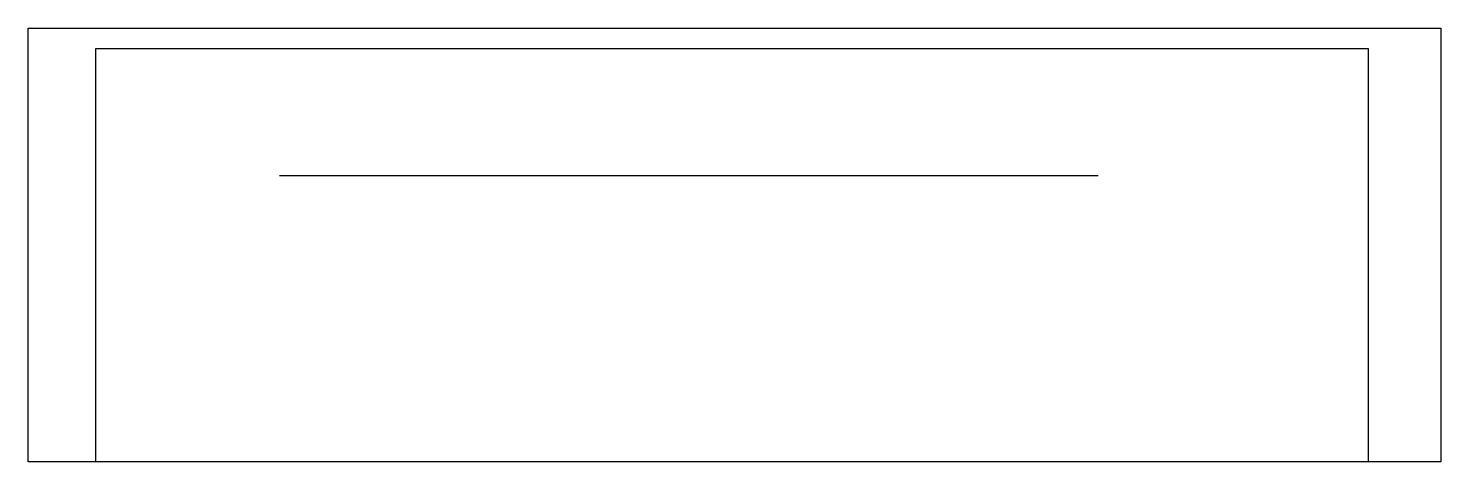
# Model space of a CAD drawing. Extents: x -2105 to -1892, y 102 to 167.
import ezdxf

# ---------------------------------------------------------------- set-up
doc = ezdxf.new("R2010")
doc.units = 0
for name, color, linetype in [('1', 1, 'Continuous'), ('14', 3, 'Continuous'), ('7', 7, 'Continuous')]:
    doc.layers.add(name, color=color, linetype=linetype)

msp = doc.modelspace()

# ---------------------------------------------------------------- linework, layer by layer
at = {"layer": '1'}
msp.add_lwpolyline([(-2105.193787, 101.99316), (-2105.193787, 167.372704), (-2089.361752, 167.372704), (-2074.090767, 167.372704), (-2058.82074, 167.372704), (-2043.549765, 167.372704), (-2028.210187, 167.372704), (-2012.939189, 167.372704), (-1997.734965, 167.372704), (-1982.463955, 167.372704), (-1967.382064, 167.372704), (-1952.11107, 167.372704), (-1936.840083, 167.372704), (-1921.745652, 167.372704), (-1906.47469, 167.372704), (-1892.342072, 167.372704), (-1892.342072, 151.436914), (-1892.342072, 136.242072), (-1892.342072, 121.112633), (-1892.342072, 106.015203), (-1892.342072, 101.99316), (-1908.499852, 101.99316), (-1924.207148, 101.99316), (-1939.914449, 101.99316), (-1955.621758, 101.99316), (-1971.329064, 101.99316), (-1987.03637, 101.99316), (-2002.713075, 101.99316), (-2018.420369, 101.99316), (-2034.127661, 101.99316), (-2049.834944, 101.99316), (-2065.542242, 101.99316), (-2081.249549, 101.99316), (-2096.771435, 101.99316)], close=True, dxfattribs=at)
at = {"layer": '14'}
msp.add_lwpolyline([(-2095.033722, 101.99316), (-2095.033722, 164.324703), (-2077.729277, 164.324703), (-2062.311141, 164.324703), (-2045.582961, 164.324703), (-2029.082682, 164.324703), (-2013.823274, 164.324703), (-1998.171185, 164.324703), (-1983.167142, 164.324703), (-1967.818321, 164.324703), (-1951.20307, 164.324703), (-1936.143966, 164.324703), (-1920.411493, 164.324703), (-1905.641253, 164.324703), (-1903.264008, 164.324703), (-1903.264008, 148.429637), (-1903.264008, 133.089057), (-1903.264008, 117.746854), (-1903.264008, 101.99316), (-1919.733102, 101.99316), (-1935.799058, 101.99316), (-1951.214212, 101.99316), (-1968.156734, 101.99316), (-1983.689883, 101.99316), (-2000.841079, 101.99316), (-2016.329621, 101.99316), (-2031.284278, 101.99316), (-2047.322079, 101.99316), (-2063.466078, 101.99316), (-2078.269875, 101.99316), (-2092.89088, 101.99316)], close=True, dxfattribs=at)
at = {"layer": '7'}
msp.add_line((-2067.327118, 145.143194), (-1943.989105, 145.143194), dxfattribs=at)

doc.saveas('drawing.dxf')
